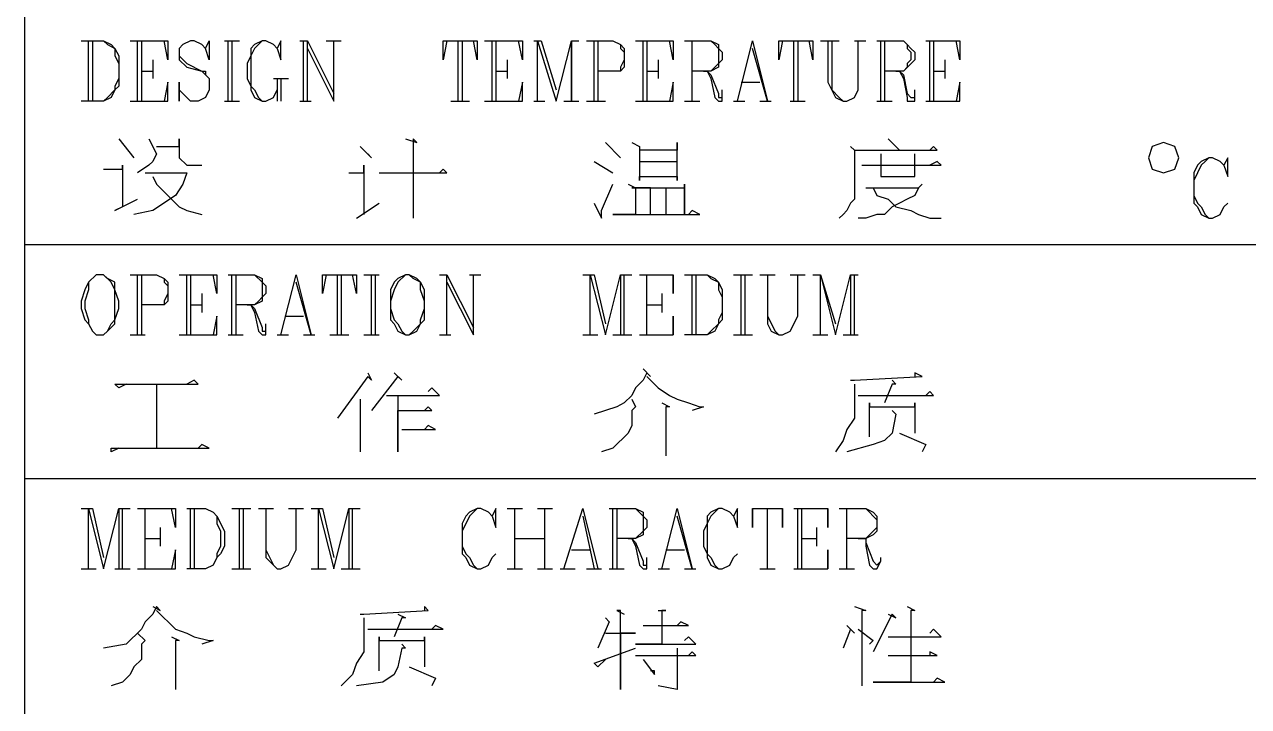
# Model space of a CAD drawing. Extents: x 51 to 246, y 3 to 417.
# Drawn here: x 183.56 to 197.29, y 386.61 to 394.26 of the extents above; entities that cross this region are included whole.
import ezdxf

# ---------------------------------------------------------------- set-up
doc = ezdxf.new("R2010")
doc.units = 0
doc.header["$MEASUREMENT"] = 0
doc.layers.add('_____1', color=160, linetype='Continuous')

msp = doc.modelspace()

# ---------------------------------------------------------------- linework, layer by layer
at = {"layer": '_____1', "color": 7}
for p, q in [((183.557, 413.766), (183.557, 349.758)), ((184.277, 393.403), (184.277, 394.081)), ((184.319, 394.081), (184.319, 393.403)), ((184.827, 393.403), (184.827, 394.081)), ((184.87, 394.081), (184.87, 393.403)), ((185.801, 394.081), (185.97, 394.081)), ((185.843, 393.403), (185.843, 394.081)), ((185.886, 394.081), (185.886, 393.403)), ((186.648, 394.081), (186.732, 394.081)), ((186.69, 393.403), (186.69, 394.081)), ((186.944, 394.081), (187.113, 394.081)), ((188.426, 393.403), (188.426, 394.081)), ((188.468, 394.081), (188.468, 393.403)), ((188.807, 393.403), (188.807, 394.081)), ((188.849, 394.081), (188.849, 393.403)), ((189.272, 394.081), (189.357, 394.081)), ((189.315, 393.403), (189.315, 394.081)), ((189.357, 394.081), (189.526, 393.53)), ((189.696, 394.081), (189.78, 394.081)), ((189.95, 393.403), (189.95, 394.081)), ((189.992, 394.081), (189.992, 393.403)), ((190.5, 393.403), (190.5, 394.081)), ((190.542, 394.081), (190.542, 393.403)), ((191.05, 393.403), (191.05, 394.081)), ((192.193, 393.403), (192.193, 394.081)), ((192.236, 394.081), (192.236, 393.403)), ((192.49, 394.081), (192.701, 394.081)), ((192.871, 394.081), (192.998, 394.081)), ((193.167, 393.403), (193.167, 394.081)), ((193.209, 394.081), (193.209, 393.403)), ((193.717, 393.403), (193.717, 394.081)), ((193.76, 394.081), (193.76, 393.403)), ((184.997, 393.869), (184.997, 393.657)), ((188.976, 393.869), (188.976, 393.657)), ((190.669, 393.869), (190.669, 393.657)), ((193.887, 393.869), (193.887, 393.657)), ((184.87, 393.742), (184.997, 393.742)), ((188.849, 393.742), (188.976, 393.742)), ((190.542, 393.742), (190.669, 393.742)), ((193.76, 393.742), (193.887, 393.742)), ((186.351, 393.657), (186.521, 393.657)), ((186.394, 393.657), (186.394, 393.403)), ((186.436, 393.657), (186.436, 393.403)), ((191.601, 393.615), (191.812, 393.615)), ((185.801, 393.403), (185.97, 393.403)), ((186.648, 393.403), (186.775, 393.403)), ((188.341, 393.403), (188.553, 393.403)), ((189.272, 393.403), (189.399, 393.403)), ((189.611, 393.403), (189.78, 393.403)), ((189.865, 393.403), (190.077, 393.403)), ((190.966, 393.403), (191.135, 393.403)), ((191.516, 393.403), (191.643, 393.403)), ((191.812, 393.403), (191.939, 393.403)), ((192.151, 393.403), (192.32, 393.403)), ((193.125, 393.403), (193.294, 393.403)), ((184.616, 392.98), (184.785, 392.768)), ((190.077, 392.938), (190.246, 392.768)), ((193.252, 392.98), (193.379, 392.853)), ((189.95, 392.726), (190.161, 392.599)), ((190.458, 392.726), (190.881, 392.726)), ((190.754, 392.43), (190.754, 392.133)), ((187.283, 392.091), (187.537, 392.26)), ((183.557, 391.795), (209.804, 391.795)), ((184.827, 390.779), (184.827, 391.456)), ((184.87, 391.456), (184.87, 390.779)), ((185.378, 390.779), (185.378, 391.456)), ((185.42, 391.456), (185.42, 390.779)), ((185.886, 390.779), (185.886, 391.456)), ((185.928, 391.456), (185.928, 390.779)), ((187.071, 390.779), (187.071, 391.456)), ((187.113, 391.456), (187.113, 390.779)), ((187.367, 391.456), (187.537, 391.456)), ((187.452, 390.779), (187.452, 391.456)), ((187.494, 391.456), (187.494, 390.779)), ((188.214, 391.456), (188.299, 391.456)), ((188.299, 390.779), (188.299, 391.456)), ((188.299, 391.456), (188.595, 390.863)), ((188.553, 391.456), (188.68, 391.456)), ((189.823, 391.456), (189.95, 391.456)), ((189.907, 390.779), (189.907, 391.456)), ((189.95, 391.456), (190.077, 390.906)), ((190.246, 391.456), (190.373, 391.456)), ((190.288, 390.779), (190.288, 391.456)), ((190.542, 390.779), (190.542, 391.456)), ((191.05, 390.779), (191.05, 391.456)), ((191.093, 391.456), (191.093, 390.779)), ((191.516, 391.456), (191.728, 391.456)), ((191.601, 390.779), (191.601, 391.456)), ((191.643, 391.456), (191.643, 390.779)), ((191.812, 391.456), (191.982, 391.456)), ((192.151, 391.456), (192.32, 391.456)), ((192.405, 391.456), (192.49, 391.456)), ((192.828, 391.456), (192.913, 391.456)), ((192.871, 390.779), (192.871, 391.456)), ((185.547, 391.244), (185.547, 391.033)), ((190.712, 391.244), (190.712, 391.033)), ((185.42, 391.117), (185.547, 391.117)), ((190.542, 391.117), (190.712, 391.117)), ((186.478, 390.99), (186.69, 390.99)), ((184.743, 390.779), (184.912, 390.779)), ((185.843, 390.779), (186.013, 390.779)), ((186.394, 390.779), (186.521, 390.779)), ((186.69, 390.779), (186.817, 390.779)), ((186.986, 390.779), (187.198, 390.779)), ((187.367, 390.779), (187.537, 390.779)), ((188.214, 390.779), (188.341, 390.779)), ((189.823, 390.779), (189.992, 390.779)), ((190.161, 390.779), (190.373, 390.779)), ((191.516, 390.779), (191.728, 390.779)), ((192.405, 390.779), (192.574, 390.779)), ((192.744, 390.779), (192.913, 390.779)), ((185.039, 390.228), (185.039, 389.509)), ((185.039, 390.228), (185.039, 389.509)), ((187.325, 390.059), (187.325, 389.466)), ((183.557, 389.17), (209.804, 389.17)), ((184.192, 388.831), (184.319, 388.831)), ((184.277, 388.154), (184.277, 388.831)), ((184.319, 388.831), (184.446, 388.281)), ((184.616, 388.831), (184.743, 388.831)), ((184.658, 388.154), (184.658, 388.831)), ((184.912, 388.154), (184.912, 388.831)), ((185.42, 388.154), (185.42, 388.831)), ((185.462, 388.831), (185.462, 388.154)), ((185.886, 388.831), (186.097, 388.831)), ((185.97, 388.154), (185.97, 388.831)), ((186.013, 388.831), (186.013, 388.154)), ((186.182, 388.831), (186.351, 388.831)), ((186.521, 388.831), (186.69, 388.831)), ((186.775, 388.831), (186.902, 388.831)), ((186.859, 388.154), (186.859, 388.831)), ((186.902, 388.831), (187.029, 388.281)), ((187.198, 388.831), (187.325, 388.831)), ((187.24, 388.154), (187.24, 388.831)), ((188.976, 388.831), (189.145, 388.831)), ((189.061, 388.154), (189.061, 388.831)), ((189.315, 388.831), (189.484, 388.831)), ((189.399, 388.154), (189.399, 388.831)), ((190.161, 388.154), (190.161, 388.831)), ((190.204, 388.831), (190.204, 388.154)), ((191.897, 388.154), (191.897, 388.831)), ((192.236, 388.154), (192.236, 388.831)), ((192.278, 388.831), (192.278, 388.154)), ((192.786, 388.154), (192.786, 388.831)), ((189.823, 388.747), (189.95, 388.154)), ((184.912, 388.493), (185.081, 388.493)), ((185.081, 388.62), (185.081, 388.408)), ((189.061, 388.493), (189.399, 388.493)), ((192.278, 388.493), (192.447, 388.493)), ((192.447, 388.62), (192.447, 388.408)), ((189.696, 388.366), (189.907, 388.366)), ((190.754, 388.366), (190.966, 388.366)), ((184.192, 388.154), (184.362, 388.154)), ((184.573, 388.154), (184.743, 388.154)), ((185.886, 388.154), (186.097, 388.154)), ((186.775, 388.154), (186.944, 388.154)), ((187.113, 388.154), (187.325, 388.154)), ((188.976, 388.154), (189.145, 388.154)), ((189.315, 388.154), (189.484, 388.154)), ((189.569, 388.154), (189.738, 388.154)), ((189.865, 388.154), (190.034, 388.154)), ((190.119, 388.154), (190.288, 388.154)), ((190.669, 388.154), (190.796, 388.154)), ((190.966, 388.154), (191.093, 388.154)), ((191.812, 388.154), (191.982, 388.154)), ((192.701, 388.154), (192.871, 388.154))]:
    msp.add_line(p, q, dxfattribs=at)
for points in [[(184.192, 394.081), (184.446, 394.081), (184.531, 394.038), (184.573, 393.996), (184.616, 393.911), (184.616, 393.573), (184.573, 393.53), (184.531, 393.446), (184.446, 393.403), (184.192, 393.403)], [(184.446, 394.081), (184.489, 394.038), (184.573, 393.996), (184.573, 393.911), (184.616, 393.827), (184.616, 393.657), (184.573, 393.573), (184.573, 393.53), (184.489, 393.446), (184.446, 393.403)], [(184.743, 394.081), (185.166, 394.081), (185.166, 393.869), (185.124, 394.081)], [(185.589, 393.996), (185.632, 394.081), (185.632, 393.869), (185.589, 393.996), (185.547, 394.038), (185.462, 394.081), (185.42, 394.081), (185.335, 394.038), (185.293, 393.996), (185.293, 393.869), (185.378, 393.784), (185.547, 393.742), (185.632, 393.657)], [(186.394, 393.996), (186.436, 393.869), (186.436, 394.081), (186.394, 393.996), (186.351, 394.038), (186.267, 394.081), (186.224, 394.081), (186.14, 394.038), (186.097, 393.996), (186.097, 393.911), (186.055, 393.827), (186.055, 393.657), (186.097, 393.573), (186.097, 393.53), (186.14, 393.446), (186.224, 393.403), (186.267, 393.403), (186.351, 393.446), (186.394, 393.53)], [(186.224, 394.081), (186.182, 394.038), (186.14, 393.996), (186.097, 393.911), (186.097, 393.573), (186.14, 393.53), (186.182, 393.446), (186.224, 393.403)], [(186.732, 393.403), (186.732, 394.081), (187.029, 393.488)], [(186.732, 393.996), (187.029, 393.403), (187.029, 394.081)], [(188.299, 394.081), (188.256, 393.869), (188.256, 394.081), (188.637, 394.081), (188.637, 393.869), (188.595, 394.081)], [(188.722, 394.081), (189.145, 394.081), (189.145, 393.869), (189.103, 394.081)], [(189.315, 394.081), (189.526, 393.403), (189.696, 394.081), (189.696, 393.403), (189.696, 394.081)], [(189.865, 394.081), (190.161, 394.081), (190.246, 394.038), (190.288, 393.996), (190.288, 393.784), (190.246, 393.742), (189.992, 393.742)], [(190.161, 394.081), (190.246, 394.038), (190.246, 393.996), (190.288, 393.954), (190.288, 393.869), (190.246, 393.784), (190.246, 393.742), (190.161, 393.742)], [(190.415, 394.081), (190.839, 394.081), (190.839, 393.869), (190.796, 394.081)], [(190.966, 394.081), (191.262, 394.081), (191.347, 394.038), (191.347, 393.996), (191.389, 393.954), (191.389, 393.869), (191.347, 393.827), (191.347, 393.784), (191.262, 393.742), (191.05, 393.742)], [(191.262, 394.081), (191.304, 394.038), (191.347, 393.996), (191.347, 393.827), (191.262, 393.742)], [(191.558, 393.403), (191.728, 394.081), (191.897, 393.403), (191.728, 393.996)], [(192.066, 394.081), (192.024, 393.869), (192.024, 394.081), (192.405, 394.081), (192.405, 393.869), (192.363, 394.081)], [(192.574, 394.081), (192.574, 393.615), (192.659, 393.446), (192.744, 393.403), (192.786, 393.403), (192.871, 393.446), (192.913, 393.53), (192.913, 394.081)], [(192.617, 394.081), (192.617, 393.53), (192.701, 393.446), (192.744, 393.403)], [(193.125, 394.081), (193.421, 394.081), (193.463, 394.038), (193.506, 393.996), (193.548, 393.954), (193.548, 393.869), (193.421, 393.742), (193.209, 393.742)], [(193.421, 394.081), (193.463, 394.038), (193.463, 393.996), (193.506, 393.954), (193.506, 393.869), (193.463, 393.827), (193.463, 393.784), (193.421, 393.742)], [(193.675, 394.081), (194.056, 394.081), (194.056, 393.869), (194.014, 394.081)], [(185.293, 393.911), (185.378, 393.827), (185.547, 393.742), (185.589, 393.742), (185.589, 393.7), (185.632, 393.657), (185.632, 393.53), (185.589, 393.446), (185.505, 393.403), (185.42, 393.403), (185.378, 393.446), (185.293, 393.53), (185.293, 393.615), (185.293, 393.403), (185.293, 393.53)], [(191.177, 393.742), (191.22, 393.742), (191.262, 393.7), (191.347, 393.488), (191.347, 393.446), (191.389, 393.446), (191.389, 393.488)], [(191.22, 393.742), (191.262, 393.657), (191.304, 393.446), (191.347, 393.403), (191.389, 393.403), (191.389, 393.53)], [(193.336, 393.742), (193.379, 393.742), (193.421, 393.7), (193.463, 393.488), (193.506, 393.446), (193.548, 393.446), (193.548, 393.488)], [(193.379, 393.742), (193.421, 393.657), (193.463, 393.446), (193.463, 393.403), (193.548, 393.403), (193.548, 393.53)], [(184.743, 393.403), (185.166, 393.403), (185.166, 393.615), (185.124, 393.403)], [(188.722, 393.403), (189.145, 393.403), (189.145, 393.615), (189.103, 393.403)], [(190.415, 393.403), (190.839, 393.403), (190.839, 393.615), (190.796, 393.403)], [(193.675, 393.403), (194.056, 393.403), (194.056, 393.615), (194.014, 393.403)], [(184.954, 392.98), (185.039, 392.811), (184.997, 392.726), (184.954, 392.684), (184.827, 392.599)], [(185.039, 392.895), (185.293, 392.895), (185.293, 392.98), (185.293, 392.768), (185.378, 392.684), (185.547, 392.684)], [(187.325, 392.895), (187.452, 392.768), (187.41, 392.811)], [(187.833, 392.98), (187.96, 392.938), (187.918, 392.98), (187.918, 392.091)], [(190.373, 392.938), (190.458, 392.895), (190.458, 392.514), (190.458, 392.557), (190.881, 392.557), (190.881, 392.514), (190.881, 392.938), (190.881, 392.853), (190.458, 392.853)], [(192.828, 392.895), (192.871, 392.853), (193.802, 392.853), (193.76, 392.895), (193.717, 392.853)], [(192.871, 392.853), (192.871, 392.303), (192.828, 392.26), (192.786, 392.176), (192.744, 392.133), (192.701, 392.091)], [(193.167, 392.811), (193.167, 392.557), (193.548, 392.557), (193.548, 392.811)], [(197.019, 392.684), (197.062, 392.557), (197.062, 392.768), (197.019, 392.684), (196.977, 392.726), (196.892, 392.768), (196.85, 392.768), (196.765, 392.726), (196.723, 392.684), (196.681, 392.599), (196.681, 392.26), (196.723, 392.218), (196.765, 392.133), (196.85, 392.091), (196.892, 392.091), (196.977, 392.133), (197.019, 392.218), (197.062, 392.26)], [(196.85, 392.768), (196.808, 392.726), (196.765, 392.684), (196.681, 392.514), (196.681, 392.345), (196.723, 392.26), (196.765, 392.218), (196.808, 392.133), (196.85, 392.091)], [(184.446, 392.641), (184.658, 392.641), (184.658, 392.684), (184.658, 392.218), (184.573, 392.176), (184.827, 392.303)], [(187.198, 392.599), (187.367, 392.599), (187.367, 392.684), (187.367, 392.133)], [(187.537, 392.599), (188.299, 392.599), (188.256, 392.641), (188.214, 392.599)], [(192.955, 392.684), (193.844, 392.684), (193.802, 392.726), (193.717, 392.684)], [(184.912, 392.599), (185.378, 392.599), (185.335, 392.472), (185.251, 392.345), (184.997, 392.176), (184.785, 392.133)], [(184.997, 392.557), (185.039, 392.472), (185.293, 392.218), (185.378, 392.176), (185.547, 392.133)], [(189.95, 392.26), (190.034, 392.091), (190.034, 392.176), (190.161, 392.472)], [(190.331, 392.472), (190.415, 392.43), (190.415, 392.133), (190.161, 392.133), (191.135, 392.133), (191.05, 392.176), (191.008, 392.133)], [(190.585, 392.133), (190.585, 392.43), (190.373, 392.43), (190.966, 392.43), (190.966, 392.133), (190.966, 392.472), (190.966, 392.43)], [(192.998, 392.43), (193.59, 392.43), (193.633, 392.472)], [(193.59, 392.43), (193.548, 392.345), (193.463, 392.303), (193.379, 392.26), (193.294, 392.218), (193.209, 392.133), (193.125, 392.133), (192.998, 392.091), (192.913, 392.091)], [(193.082, 392.43), (193.125, 392.345), (193.252, 392.303), (193.336, 392.218), (193.506, 392.176), (193.59, 392.133), (193.717, 392.091), (193.844, 392.091)], [(184.362, 391.456), (184.277, 391.371), (184.235, 391.287), (184.192, 391.16), (184.192, 391.075), (184.235, 390.948), (184.277, 390.906), (184.319, 390.821), (184.362, 390.779), (184.446, 390.779), (184.489, 390.821), (184.573, 390.906), (184.573, 390.948), (184.616, 391.075), (184.616, 391.16), (184.573, 391.287), (184.573, 391.371), (184.489, 391.414), (184.446, 391.456), (184.362, 391.456), (184.277, 391.371), (184.277, 391.287), (184.235, 391.16), (184.235, 391.075), (184.277, 390.948), (184.277, 390.906), (184.319, 390.821), (184.362, 390.779)], [(184.446, 390.779), (184.489, 390.821), (184.531, 390.906), (184.573, 390.948), (184.573, 391.287), (184.531, 391.371), (184.446, 391.456)], [(184.743, 391.456), (185.039, 391.456), (185.124, 391.414), (185.166, 391.371), (185.166, 391.16), (185.124, 391.117), (184.87, 391.117)], [(185.039, 391.456), (185.124, 391.414), (185.124, 391.371), (185.166, 391.329), (185.166, 391.244), (185.124, 391.16), (185.124, 391.117), (185.039, 391.117)], [(185.293, 391.456), (185.716, 391.456), (185.716, 391.244), (185.674, 391.456)], [(185.843, 391.456), (186.14, 391.456), (186.224, 391.414), (186.224, 391.371), (186.267, 391.329), (186.267, 391.244), (186.224, 391.202), (186.224, 391.16), (186.14, 391.117), (185.928, 391.117)], [(186.14, 391.456), (186.224, 391.371), (186.224, 391.202), (186.182, 391.16), (186.14, 391.117)], [(186.436, 390.779), (186.605, 391.456), (186.775, 390.779), (186.605, 391.371)], [(186.944, 391.456), (186.902, 391.244), (186.902, 391.456), (187.283, 391.456), (187.283, 391.244), (187.24, 391.456)], [(187.833, 391.456), (187.748, 391.414), (187.706, 391.371), (187.664, 391.287), (187.664, 390.948), (187.706, 390.906), (187.748, 390.821), (187.833, 390.779), (187.875, 390.779), (187.96, 390.821), (188.002, 390.906), (188.045, 390.948), (188.045, 391.287), (188.002, 391.371), (187.96, 391.414), (187.875, 391.456), (187.833, 391.456), (187.748, 391.371), (187.706, 391.287), (187.664, 391.16), (187.664, 391.075), (187.706, 390.948), (187.748, 390.906), (187.791, 390.821), (187.833, 390.779)], [(187.875, 390.779), (187.918, 390.821), (188.002, 390.906), (188.002, 390.948), (188.045, 391.075), (188.045, 391.16), (188.002, 391.287), (188.002, 391.371), (187.918, 391.414), (187.875, 391.456)], [(188.299, 391.371), (188.595, 390.779), (188.595, 391.456)], [(189.907, 391.456), (190.077, 390.779), (190.246, 391.456), (190.246, 390.779)], [(190.458, 391.456), (190.839, 391.456), (190.839, 391.244), (190.839, 391.456)], [(190.966, 391.456), (191.22, 391.456), (191.304, 391.414), (191.347, 391.371), (191.389, 391.287), (191.389, 390.948), (191.347, 390.906), (191.304, 390.821), (191.22, 390.779), (190.966, 390.779)], [(191.22, 391.456), (191.262, 391.414), (191.347, 391.371), (191.347, 391.287), (191.389, 391.202), (191.389, 391.033), (191.347, 390.948), (191.347, 390.906), (191.262, 390.821), (191.22, 390.779)], [(191.897, 391.456), (191.897, 390.906), (191.939, 390.821), (192.024, 390.779), (192.066, 390.779), (192.151, 390.821), (192.236, 390.99), (192.236, 391.456)], [(191.897, 391.456), (191.897, 390.99), (191.982, 390.821), (192.024, 390.779)], [(192.49, 390.779), (192.49, 391.456), (192.659, 390.906)], [(192.49, 391.456), (192.659, 390.779), (192.828, 391.456), (192.828, 390.779)], [(186.055, 391.117), (186.097, 391.117), (186.14, 391.075), (186.224, 390.863), (186.224, 390.821), (186.267, 390.821), (186.267, 390.863)], [(186.097, 391.117), (186.14, 391.033), (186.182, 390.821), (186.224, 390.779), (186.267, 390.779), (186.267, 390.906)], [(185.293, 390.779), (185.716, 390.779), (185.716, 390.99), (185.674, 390.779)], [(190.458, 390.779), (190.839, 390.779), (190.839, 390.99), (190.839, 390.779)], [(187.41, 390.355), (187.452, 390.271), (187.41, 390.313), (187.071, 389.847)], [(187.706, 390.355), (187.791, 390.271), (187.748, 390.313), (187.452, 389.932)], [(190.5, 390.398), (190.585, 390.313), (190.542, 390.355), (190.5, 390.271), (190.415, 390.186), (190.373, 390.101), (190.288, 390.017), (190.204, 389.974), (189.95, 389.89)], [(190.542, 390.313), (190.669, 390.186), (190.796, 390.101), (190.881, 390.059), (191.008, 390.017), (191.135, 389.974), (191.177, 389.974), (191.05, 389.932)], [(192.828, 390.271), (192.871, 390.271), (193.633, 390.313), (193.548, 390.355), (193.548, 390.313)], [(184.7, 390.228), (184.616, 390.186), (184.573, 390.228), (185.505, 390.228), (185.462, 390.271), (185.378, 390.228)], [(187.621, 390.101), (188.214, 390.101), (188.129, 390.186), (188.087, 390.144)], [(192.871, 390.228), (192.871, 389.847), (192.786, 389.72), (192.744, 389.593), (192.659, 389.466)], [(192.913, 390.101), (193.76, 390.101), (193.717, 390.144), (193.675, 390.101)], [(193.294, 390.271), (193.336, 390.228), (193.294, 390.228), (193.209, 390.017)], [(187.748, 390.101), (187.748, 389.466), (187.748, 389.932), (188.129, 389.932), (188.087, 389.974), (188.045, 389.932)], [(190.373, 390.059), (190.415, 389.974), (190.373, 389.932), (190.373, 389.763), (190.331, 389.678), (190.161, 389.509), (190.034, 389.466)], [(190.712, 390.017), (190.796, 389.974), (190.754, 389.974), (190.754, 389.424)], [(193.04, 389.636), (193.04, 390.017), (193.04, 389.974), (193.548, 389.974), (193.548, 390.017), (193.548, 389.678)], [(193.294, 389.932), (193.336, 389.89), (193.294, 389.678), (193.209, 389.593), (193.082, 389.551), (192.786, 389.466)], [(187.791, 389.72), (188.172, 389.72), (188.087, 389.763), (188.045, 389.72)], [(193.379, 389.678), (193.675, 389.551), (193.633, 389.466)], [(184.616, 389.509), (184.531, 389.466), (184.531, 389.509), (185.632, 389.509), (185.547, 389.551), (185.505, 389.509)], [(184.277, 388.831), (184.446, 388.154), (184.616, 388.831), (184.616, 388.154)], [(184.827, 388.831), (185.251, 388.831), (185.251, 388.62), (185.208, 388.831)], [(185.378, 388.831), (185.589, 388.831), (185.674, 388.789), (185.716, 388.747), (185.801, 388.577), (185.801, 388.408), (185.759, 388.323), (185.716, 388.281), (185.674, 388.196), (185.589, 388.154), (185.378, 388.154)], [(185.589, 388.831), (185.674, 388.789), (185.716, 388.747), (185.716, 388.662), (185.759, 388.577), (185.759, 388.408), (185.716, 388.323), (185.716, 388.281), (185.674, 388.196), (185.589, 388.154)], [(186.267, 388.831), (186.267, 388.281), (186.394, 388.154), (186.436, 388.154), (186.521, 388.196), (186.605, 388.366), (186.605, 388.831)], [(186.267, 388.831), (186.267, 388.366), (186.351, 388.196), (186.394, 388.154)], [(186.859, 388.831), (187.029, 388.154), (187.198, 388.831), (187.198, 388.154)], [(188.807, 388.747), (188.849, 388.62), (188.849, 388.831), (188.807, 388.747), (188.764, 388.789), (188.68, 388.831), (188.637, 388.831), (188.553, 388.789), (188.51, 388.747), (188.468, 388.662), (188.468, 388.323), (188.51, 388.281), (188.553, 388.196), (188.637, 388.154), (188.68, 388.154), (188.764, 388.196), (188.807, 388.281), (188.849, 388.323)], [(188.637, 388.831), (188.553, 388.747), (188.468, 388.577), (188.468, 388.408), (188.51, 388.323), (188.553, 388.281), (188.595, 388.196), (188.637, 388.154)], [(189.611, 388.154), (189.823, 388.831), (189.992, 388.154)], [(190.119, 388.831), (190.415, 388.831), (190.5, 388.789), (190.5, 388.747), (190.542, 388.704), (190.542, 388.62), (190.5, 388.577), (190.5, 388.535), (190.415, 388.493), (190.204, 388.493)], [(190.415, 388.831), (190.5, 388.747), (190.5, 388.577), (190.415, 388.493)], [(190.712, 388.154), (190.881, 388.831), (191.05, 388.154), (190.881, 388.747)], [(191.516, 388.747), (191.558, 388.62), (191.558, 388.831), (191.516, 388.747), (191.474, 388.789), (191.389, 388.831), (191.347, 388.831), (191.262, 388.789), (191.22, 388.747), (191.22, 388.662), (191.177, 388.577), (191.177, 388.408), (191.22, 388.323), (191.22, 388.281), (191.262, 388.196), (191.347, 388.154), (191.389, 388.154), (191.474, 388.196), (191.516, 388.281), (191.558, 388.323)], [(191.347, 388.831), (191.262, 388.747), (191.22, 388.662), (191.22, 388.323), (191.262, 388.281), (191.304, 388.196), (191.347, 388.154)], [(191.728, 388.831), (191.728, 388.62), (191.728, 388.831), (192.066, 388.831), (192.066, 388.62), (192.066, 388.831)], [(192.193, 388.831), (192.574, 388.831), (192.574, 388.62), (192.574, 388.831)], [(192.701, 388.831), (192.998, 388.831), (193.082, 388.789), (193.125, 388.747), (193.125, 388.577), (193.082, 388.535), (192.998, 388.493), (192.786, 388.493)], [(192.998, 388.831), (193.125, 388.704), (193.125, 388.62), (192.998, 388.493)], [(190.331, 388.493), (190.373, 388.493), (190.415, 388.45), (190.5, 388.239), (190.5, 388.196), (190.542, 388.196), (190.542, 388.239)], [(190.373, 388.493), (190.415, 388.408), (190.458, 388.196), (190.5, 388.154), (190.542, 388.154), (190.542, 388.281)], [(192.913, 388.493), (192.998, 388.493), (192.998, 388.45), (193.082, 388.239), (193.125, 388.196), (193.167, 388.239)], [(192.998, 388.493), (192.998, 388.408), (193.04, 388.196), (193.082, 388.154), (193.125, 388.154), (193.167, 388.239), (193.167, 388.281)], [(184.827, 388.154), (185.251, 388.154), (185.251, 388.366), (185.208, 388.154)], [(192.193, 388.154), (192.574, 388.154), (192.574, 388.366), (192.574, 388.154)], [(184.997, 387.731), (185.081, 387.688), (185.039, 387.731), (184.997, 387.646), (184.912, 387.561), (184.87, 387.477), (184.7, 387.307), (184.446, 387.265)], [(185.039, 387.688), (185.251, 387.477), (185.378, 387.434), (185.462, 387.392), (185.632, 387.35), (185.674, 387.35), (185.547, 387.307)], [(187.325, 387.646), (187.367, 387.646), (188.087, 387.688), (188.045, 387.731), (188.045, 387.688)], [(190.077, 387.434), (190.415, 387.434), (190.246, 387.434), (190.246, 386.799), (190.246, 387.688), (190.204, 387.688), (190.288, 387.646)], [(190.669, 387.688), (190.754, 387.688), (190.712, 387.688), (190.712, 387.307), (190.415, 387.307), (191.093, 387.307), (191.008, 387.392), (190.966, 387.35)], [(192.871, 387.731), (192.998, 387.688), (192.955, 387.688), (192.955, 386.842)], [(193.463, 387.731), (193.548, 387.688), (193.506, 387.688), (193.506, 386.884), (193.082, 386.884), (193.887, 386.884), (193.802, 386.926), (193.76, 386.884)], [(187.367, 387.604), (187.367, 387.223), (187.283, 387.096), (187.24, 386.969), (187.113, 386.842)], [(187.748, 387.646), (187.833, 387.604), (187.791, 387.604), (187.706, 387.392)], [(190.077, 387.604), (190.119, 387.561), (189.992, 387.265)], [(190.5, 387.519), (191.008, 387.519), (190.923, 387.561), (190.881, 387.519)], [(193.252, 387.646), (193.336, 387.604), (193.294, 387.646), (193.082, 387.223)], [(184.827, 387.434), (184.912, 387.35), (184.87, 387.307), (184.87, 387.138), (184.785, 387.053), (184.743, 386.969), (184.658, 386.884), (184.531, 386.842)], [(185.208, 387.392), (185.293, 387.35), (185.251, 387.35), (185.251, 386.799)], [(187.41, 387.477), (188.256, 387.477), (188.172, 387.519), (188.129, 387.477)], [(187.537, 387.011), (187.537, 387.392), (187.537, 387.35), (188.045, 387.35), (188.045, 387.392), (188.045, 387.053)], [(192.786, 387.519), (192.871, 387.434), (192.828, 387.477), (192.744, 387.265)], [(192.913, 387.477), (193.082, 387.35), (193.04, 387.307)], [(193.252, 387.392), (193.844, 387.392), (193.76, 387.477), (193.717, 387.434)], [(187.791, 387.307), (187.833, 387.265), (187.791, 387.265), (187.748, 387.053), (187.706, 386.969), (187.579, 386.884), (187.283, 386.842)], [(190.077, 387.138), (189.992, 387.053), (189.95, 387.096), (190.415, 387.265)], [(190.881, 387.265), (190.881, 386.799), (190.669, 386.842)], [(190.415, 387.18), (191.093, 387.18), (191.05, 387.223), (191.008, 387.18)], [(190.5, 387.138), (190.627, 386.969), (190.627, 387.011), (190.585, 387.011)], [(193.252, 387.18), (193.802, 387.18), (193.717, 387.223), (193.717, 387.18)], [(187.875, 387.053), (188.172, 386.926), (188.129, 386.842)]]:
    msp.add_lwpolyline(points, dxfattribs=at)
msp.add_lwpolyline([(196.511, 392.768), (196.469, 392.895), (196.342, 392.938), (196.215, 392.895), (196.173, 392.768), (196.215, 392.641), (196.342, 392.599), (196.469, 392.641)], close=True, dxfattribs=at)

doc.saveas('drawing.dxf')
